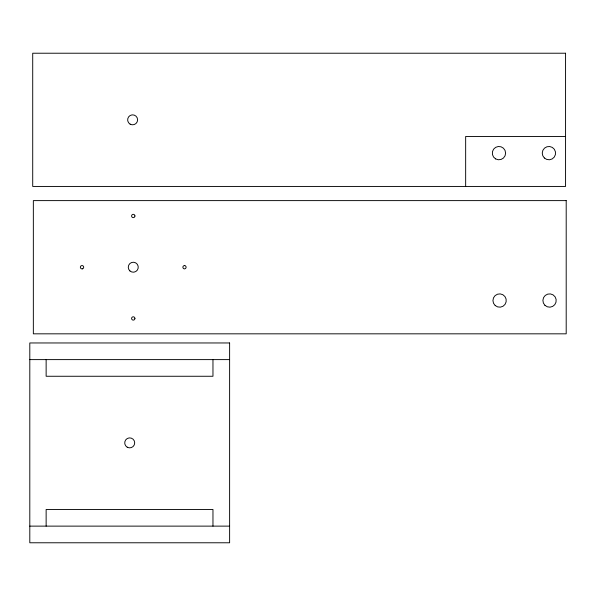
<?xml version="1.0" encoding="UTF-8"?>
<svg xmlns="http://www.w3.org/2000/svg" width="596" height="596" viewBox="0 0 596 596"><rect width="100%" height="100%" fill="white"/><g stroke="black" fill="none" stroke-linecap="round" stroke-linejoin="round"><path stroke-width="0.89" d="M565.567 136.477L465.655 136.477L465.655 186.436M29.8 359.611L229.616 359.611M29.8 526.126L229.616 526.126M212.966 359.611L212.966 376.262L46.138 376.262L46.138 359.611M212.966 526.126L212.966 509.476L46.138 509.476L46.138 526.126M82.457 268.833L82.024 268.885A1.669 1.669 0 0 1 80.512 266.516A1.669 1.669 0 0 1 83.298 266.151A1.669 1.669 0 0 1 82.457 268.833M565.567 53.223L32.713 53.223L32.713 186.436L565.567 186.436L565.567 53.223M566.2 200.614L33.346 200.614L33.346 333.827L566.2 333.827L566.2 200.614M229.616 342.961L29.8 342.961L29.8 542.777L229.616 542.777L229.616 342.961M184.715 265.57L184.283 265.57A1.669 1.669 0 0 0 184.268 268.87L184.708 268.87A1.669 1.669 0 0 0 184.715 265.57M134.927 215.99L134.867 215.558A1.669 1.669 0 0 0 132.185 214.709A1.669 1.669 0 0 0 132.558 217.495A1.669 1.669 0 0 0 134.927 215.99M134.927 318.458L134.867 318.026A1.669 1.669 0 0 0 132.185 317.184A1.669 1.669 0 0 0 132.558 319.963A1.669 1.669 0 0 0 134.927 318.458M129.973 270.979A4.999 4.999 0 0 0 138.16 268.193A4.999 4.999 0 0 0 131.649 262.493A4.999 4.999 0 0 0 129.973 270.979M544.93 305.323A6.66 6.66 0 0 0 556.016 302.127A6.66 6.66 0 0 0 547.702 294.126A6.66 6.66 0 0 0 544.93 305.323M495.202 305.539A6.66 6.66 0 0 0 506.131 301.822A6.66 6.66 0 0 0 497.451 294.223A6.66 6.66 0 0 0 495.202 305.539M130.129 124.154A4.999 4.999 0 0 0 137.616 119.826A4.999 4.999 0 0 0 130.129 115.505A4.999 4.999 0 0 0 130.129 124.154M544.379 158.014A6.66 6.66 0 0 0 555.405 154.617A6.66 6.66 0 0 0 546.957 146.765A6.66 6.66 0 0 0 544.379 158.014M495.626 158.901A6.66 6.66 0 0 0 505.617 153.135A6.66 6.66 0 0 0 495.626 147.361A6.66 6.66 0 0 0 495.626 158.901M127.209 447.194A4.999 4.999 0 0 0 134.703 442.865A4.999 4.999 0 0 0 127.209 438.544A4.999 4.999 0 0 0 127.209 447.194"/></g></svg>
